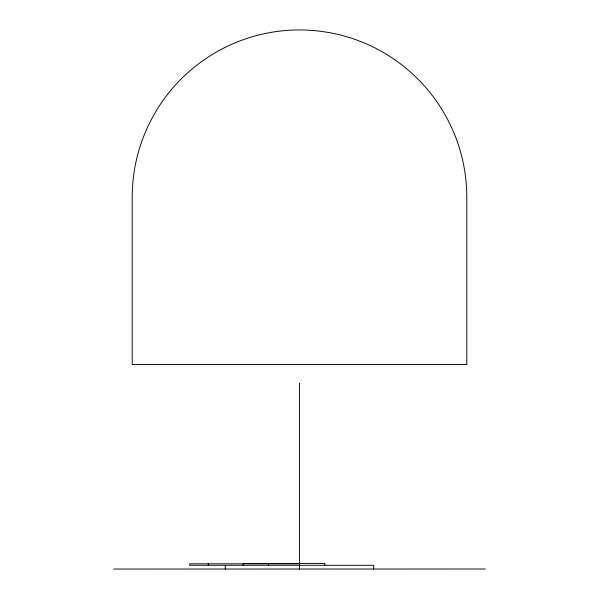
<?xml version="1.0" encoding="UTF-8"?>
<svg xmlns="http://www.w3.org/2000/svg" width="599" height="599" viewBox="0 0 599 599"><rect width="100%" height="100%" fill="white"/><g stroke="black" fill="none" stroke-linecap="round" stroke-linejoin="round"><path stroke-width="0.9" d="M299.5 569.013L299.5 383.12M299.5 563.809L189.703 563.809L189.703 565.291L373.701 565.291L373.701 569.013M113.623 569.05L485.377 569.013M324.89 565.291L324.89 563.434L243.164 563.434L243.164 565.291M268.554 563.434L268.554 565.291M225.299 565.291L225.299 569.013M208.287 563.809L208.287 565.291M466.793 364.529L132.207 364.529L132.207 197.243A167.293 167.293 0 0 1 299.5 29.95A167.293 167.293 0 0 1 466.793 197.243L466.793 364.529"/></g></svg>
